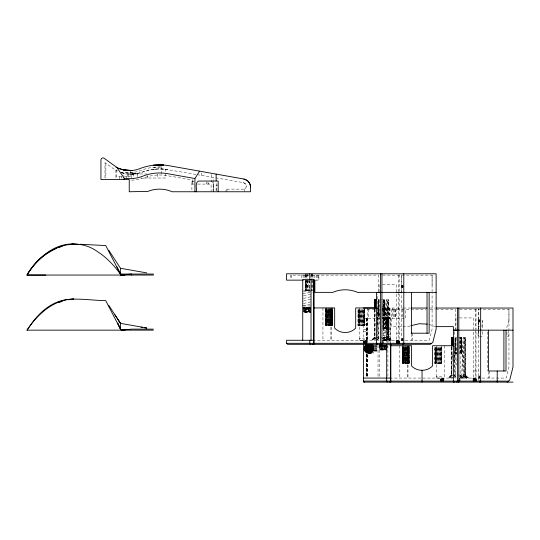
<?xml version="1.0" encoding="UTF-8"?>
<svg xmlns="http://www.w3.org/2000/svg" width="540" height="540" viewBox="0 0 540 540"><rect width="100%" height="100%" fill="white"/><g stroke="black" fill="none" stroke-linecap="round" stroke-linejoin="round"><path stroke-width="0.41" stroke-dasharray="2.7 2.03" d="M123.741 178.018C124.551 176.992 122.918 172.24 123.741 173.225M131.645 178.018L131.645 174.096L137.599 173.414L152.26 169.459L159.003 168.925L165.618 169.29L165.53 178.018L140.859 178.018M213.118 191.761L213.118 177.404M216.149 190.917L216.149 182.513M359.33 340.274L359.33 338.816L364.379 338.816L364.379 340.274L359.33 340.274L359.33 307.935M363.433 341.962L363.433 308.043M398.736 275.123L398.736 291.573M401.774 291.566L401.774 274.59L401.774 342.468M432.088 285.194L432.088 275.123L382.738 275.123M436.199 378.068L436.199 376.61L441.248 376.61L441.248 378.068L436.199 378.068L436.199 345.728M475.612 309.38L475.612 329.339M478.643 329.346L478.643 308.86L478.643 380.268M508.957 319.451L508.957 309.38L459.608 309.38M161.521 173.975L161.568 166.934L162.581 165.983M130.248 170.586L130.201 176.499L124.821 176.499M387.119 339.545L386.255 340.274L383.987 339.505L383.981 340.274L389.036 340.274L389.036 338.816M463.988 377.339L463.124 378.068L460.856 377.298L460.85 378.068L465.905 378.068L465.905 376.61M332.323 307.935L332.323 325.721L325.701 325.721L325.877 309.555M331.79 309.555L332.127 325.721L332.303 309.555M364.655 307.935L364.655 325.721L358.034 325.721L358.209 309.555M364.642 309.555L364.466 325.721L364.129 309.555M375.131 337.75L372.107 340.274L374.537 337.244L374.848 308.988M381.557 299.849L388.584 299.849L388.172 337.244L389.873 340.274L386.249 337.244L384.845 299.849L383.252 337.244L383.981 340.274L384.845 337.244L386.249 299.849L387.382 337.244L388.26 340.274L384.845 337.244M409.192 345.728L409.192 363.514L402.57 363.514L402.745 347.348M408.659 347.348L408.996 363.514L409.171 347.348M441.531 345.728L441.531 363.514L434.909 363.514L435.085 347.348L435.47 363.514L435.956 347.348M441.511 347.348L441.335 363.514L440.998 347.348M452 375.543L448.983 378.068L451.406 375.037L451.717 346.788M458.426 337.649L465.453 337.649L465.041 375.037L466.749 378.068L463.118 375.037L461.714 337.649L460.12 375.037L460.85 378.068L461.714 375.037L463.118 337.649L464.252 375.037L465.129 378.068L461.714 375.037M380.012 316.022L378.25 316.022L378.439 299.849L378.817 316.022L379.35 299.849M456.881 353.815L455.119 353.815L455.308 337.649L455.686 353.815L456.219 337.649L456.287 339.262M309.812 287.577L309.596 290.756L305.485 290.756L305.667 280.435L306.052 290.756L306.551 280.435M312.107 279.639L311.918 290.756L312.093 280.435M325.715 309.555L325.89 325.721L326.228 309.555M331.27 309.555L331.756 325.721L332.093 309.555M358.567 309.555L358.229 325.721L358.054 309.555M364.433 309.555L364.095 325.721L363.609 309.555M376.265 337.75L373.241 340.274L374.942 337.244L375.3 320.625M402.584 347.348L402.759 363.514L403.103 347.348M408.139 347.348L408.625 363.514L408.962 347.348M435.436 347.348L435.098 363.514L434.923 347.348M441.302 347.348L440.964 363.514L440.478 347.348M452.257 354.267L451.811 375.037L450.11 378.068L453.735 375.037L456.739 375.037L454.235 377.561M363.785 343.507L363.785 340.274L364.021 343.507M366.957 341.888L366.998 340.274M399.256 343.507L399.33 340.274L399.094 343.507M440.654 381.301L440.654 378.068L440.89 381.301M443.826 379.688L443.867 378.068L443.867 381.301M476.132 381.301L476.206 378.068L475.963 381.301M325.924 309.555L326.261 325.721L326.747 309.555M330.622 309.555L331.223 325.721L331.702 309.555M359.087 309.555L358.601 325.721L358.263 309.555M364.041 309.555L363.562 325.721L362.954 309.555M402.793 347.348L403.137 363.514L403.616 347.348M407.491 347.348L408.092 363.514L408.577 347.348M440.917 347.348L440.431 363.514L439.83 347.348M306.025 280.435L305.681 290.756L305.498 280.435M326.315 309.555L326.795 325.721L327.402 309.555M329.873 309.555L330.561 325.721L331.162 309.555M359.735 309.555L359.134 325.721L358.655 309.555M363.501 309.555L362.9 325.721L362.212 309.555M377.339 324.776L378.27 299.849L379.863 299.849M403.184 347.348L403.67 363.514L404.271 347.348M406.748 347.348L407.43 363.514L408.031 347.348M436.61 347.348L436.003 363.514L435.524 347.348M440.37 347.348L439.769 363.514L439.081 347.348M454.268 360.909L455.139 337.649L456.739 337.649M456.287 352.202L456.219 353.815L455.686 337.649L455.308 353.815L455.119 337.649L456.314 365.067M459.979 353.815L460.64 337.649L461.174 353.815L461.545 337.649L461.74 353.815L459.979 353.815L459.675 347.348M326.855 309.555L327.456 325.721L328.144 309.555M329.083 309.555L329.805 325.721L330.494 309.555M360.484 309.555L359.795 325.721L359.195 309.555M362.826 309.555L362.144 325.721L361.422 309.555M379.337 312.316L378.27 337.244L379.141 340.274L377.514 340.274L377.514 294.01M403.731 347.348L404.332 363.514L405.014 347.348M405.952 347.348L406.674 363.514L407.363 347.348M437.353 347.348L436.664 363.514L436.064 347.348M439.702 347.348L439.013 363.514L438.291 347.348M456.314 347.618L455.139 375.037L456.01 378.068L454.39 378.068L454.39 342.454M327.53 309.555L328.212 325.721L328.934 309.555M328.286 309.555L329.009 325.721L329.738 309.555M361.274 309.555L360.551 325.721L359.863 309.555M362.07 309.555L361.348 325.721L360.619 309.555M363.913 343.507L364.061 340.274L364.264 343.507M366.755 343.507L366.903 340.274L366.977 343.507M382.725 311.486L383.252 299.849M382.928 343.507L383.164 340.274L383.089 343.507L382.887 340.274L382.685 343.507M404.399 347.348L405.081 363.514L405.803 347.348M405.155 347.348L405.877 363.514L406.607 347.348M438.143 347.348L437.42 363.514L436.739 347.348M438.946 347.348L438.217 363.514L437.495 347.348M440.782 381.301L440.93 378.068L441.133 381.301M443.624 381.301L443.772 378.068L443.846 381.301M459.668 347.618L460.12 337.649M459.796 381.301L460.033 378.068L459.959 381.301L459.763 378.068L459.554 381.301M459.675 344.115L459.979 337.649L460.64 353.815L461.174 337.649L461.545 353.815L461.74 337.649L461.74 353.815M307.199 280.435L306.585 290.756L306.092 280.435M382.55 328.55L388.976 328.55L388.787 317.432L388.415 328.55L387.882 317.432L387.221 328.55L386.464 317.432L385.668 328.55L384.871 317.432L384.115 328.55L383.454 317.432L382.921 328.55L382.921 317.432L383.454 328.55L384.115 317.432L384.871 328.55M364.108 343.507L364.318 340.274L364.574 343.507M366.62 341.888L366.721 340.274L366.795 341.888M396.448 343.507L396.657 340.274L396.913 343.507M398.851 343.507L399.06 340.274L399.202 343.507M440.978 381.301L441.187 378.068L441.443 381.301M473.317 381.301L473.526 378.068L473.783 381.301M475.72 381.301L475.929 378.068L476.071 381.301M307.949 280.435L307.247 290.756L306.632 280.435M309.541 280.435L308.799 290.756L308.057 280.435M364.379 343.507L364.635 340.274L364.932 343.507M366.208 343.507L366.464 340.274L366.565 341.888M396.718 343.507L396.974 340.274L397.271 343.507M398.547 343.507L398.804 340.274L399.006 343.507M441.254 381.301L441.511 378.068L441.801 381.301M443.077 381.301L443.333 378.068L443.664 379.688M473.587 381.301L473.85 378.068L474.14 381.301M475.416 381.301L475.673 378.068L475.875 381.301M482.389 331.682L482.389 336.231L478.015 336.231L478.535 320.564L482.443 320.564L482.443 330.163M481.916 326.632L482.443 320.564M364.709 343.507L365 340.274L365.31 343.507M365.85 343.507L366.14 340.274L366.397 343.507M397.049 343.507L397.339 340.274L397.649 343.507M398.189 343.507L398.48 340.274L398.736 343.507M441.578 381.301L441.875 378.068L442.179 381.301M442.719 381.301L443.009 378.068L443.266 381.301M473.918 381.301L474.214 378.068L474.518 381.301M475.058 381.301L475.349 378.068L475.605 381.301M365.465 343.507L365.776 340.274L366.066 343.507M397.805 343.507L398.115 340.274L398.405 343.507M442.334 381.301L442.645 378.068L442.935 381.301M474.674 381.301L474.984 378.068L475.274 381.301M375.739 337.244L374.855 340.274L376.562 338.756M508.957 320.564L506.939 326.632L506.939 330.629M197.073 174.65L243.108 182.56L245.005 183.431L246.368 185.666L245.518 189.135L225.956 189.135L225.956 191.761M382.577 338.452L383.252 337.244L386.255 340.274L387.382 299.849L388.172 337.244L391.588 340.274L388.584 337.244L388.172 299.849L387.382 337.244L391.007 340.274L388.584 337.244L388.584 299.849M191.896 181.859L192.901 181.859L193.772 181.143M377.365 339.768L379.863 337.244L376.866 337.244M374.537 308.988L374.537 337.244L371.527 340.274L374.942 337.244L374.639 308.988M451.406 346.788L451.406 375.037L448.396 378.068L451.811 375.037L451.507 346.788M377.136 338.249L378.27 337.244L377.339 312.316M453.431 376.556L451.73 378.068L452.608 375.037L451.406 375.037M454.005 376.049L455.139 375.037L454.268 351.769M410.144 325.917L408.699 326.632L391.73 326.632L391.73 309.38M303.527 300.969L312.262 298.924M382.779 338.202L390.717 336.346M303.527 298.37L312.262 296.386M303.527 303.5L312.262 301.516M382.779 335.624L390.717 333.821M382.779 340.754L390.717 338.951M192.956 181.049L191.97 181.305M403.117 287.422L401.774 287.726L403.117 287.726M479.986 321.685L478.643 321.982L479.986 321.982M403.117 286.99L401.774 287.273L403.117 287.273M479.986 321.246L478.643 321.529L479.986 321.529M303.527 295.859L312.262 294.064M302.731 305.964L312.262 304.007M382.779 333.166L390.717 331.533M386.748 342.293L390.717 341.476M403.117 286.591L401.774 286.848L403.117 286.848M479.986 320.848L478.643 321.104L479.986 321.104M302.731 293.733L312.262 292.093M382.779 330.986L390.717 329.616L382.779 329.616M403.117 286.247L401.774 286.463L403.117 286.463M479.986 320.51L478.643 320.72L479.986 320.72M128.23 177.147L128.23 173.968L132.806 174.056L137.599 173.414M390.251 338.816L384.183 339.566L383.987 338.816L390.251 338.816L390.251 340.274L383.987 338.816L383.987 340.274L381.557 337.244L388.584 337.244M467.12 376.61L461.052 377.359L460.856 376.61L467.12 376.61L467.12 378.068L460.856 376.61L460.856 378.068L458.912 375.644M403.117 285.984L401.774 286.146L403.117 286.146M133.029 174.042L136.282 173.664M153.495 167.258L161.568 166.934L153.495 167.258A51.543 51.543 0 0 0 140.582 170.519A29.815 29.815 0 0 1 133.279 172.388L125.199 172.26L125.253 173.975L146.758 173.975M153.495 169.29L159.003 168.925M133.279 172.388L125.199 172.26M154.359 167.164L155.311 167.076M403.117 285.802L401.774 285.903L403.117 285.903M303.541 309.906L310.817 309.427L303.541 308.975M303.541 310.433L310.817 309.953L303.541 309.481M379.607 347.753L386.883 347.274M386.883 347.807L379.607 348.287L385.263 348.638M303.541 309.373L310.817 308.921L303.541 308.529M303.541 310.939L310.817 310.487M386.883 346.768L379.607 347.22L386.883 347.699M386.883 348.334L379.607 348.786L386.883 349.184M132.806 174.056L133.279 174.022L133.279 178.747M303.541 308.88L310.817 308.482L303.541 308.165L310.817 307.874L303.541 307.76M310.817 310.993L303.541 311.384L310.817 311.789L303.541 312.012L310.817 312.161L303.541 312.161L310.817 312.032L303.541 311.81M386.883 346.322L379.607 346.721L386.883 347.173M386.883 348.827L379.607 349.225L386.883 349.549L379.607 349.832L386.883 349.947L379.607 349.961L386.883 349.846L379.607 349.582L386.883 349.258M132.496 174.069L133.279 174.022L128.878 174.022L122.891 173.009M303.541 308.448L310.817 308.124L303.541 307.901L310.817 307.746L303.541 307.746M303.541 311.749L310.817 311.432L303.541 311.033M131.828 174.089L132.935 174.049M132.293 174.076L131.726 174.096M384.453 345.593L379.607 345.674L386.883 345.897L379.607 346.275L386.883 346.673M121.534 176.499L116.154 176.499L116.1 167.09M122.06 178.018L121.217 178.018L121.196 176.438M191.896 184.079L194.049 184.079M197.741 184.079L211.093 184.079L211.093 191.761M218.167 185.092L216.149 185.092L216.149 191.761M314.861 280.145L318.904 280.145L318.904 275.123M382.448 284.695L396.718 284.695L396.718 340.274M303.527 290.277L312.262 290.277M303.527 291.823L312.262 291.823M303.527 305.964L312.262 305.964M303.527 307.935L312.262 307.935M377.548 308.043L379.323 308.043M382.529 308.043L402.678 308.043M403.522 308.043L410.258 308.043M429.631 308.043L435.524 308.043M367.477 309.38L376.792 309.38M379.323 309.38L377.636 309.38L377.636 308.043M382.637 309.38L410.164 309.38M411.001 309.38L426.08 309.38M430.265 309.38L435.294 309.38M436.131 309.38L455.396 309.38L455.396 329.332M382.354 316.022L384.871 316.022L384.871 299.849L384.676 316.022L384.305 299.849L383.771 316.022L383.11 299.849L382.732 307.935L383.11 316.022L383.771 299.849L384.305 316.022L384.676 299.849L384.871 316.022M382.55 317.432L390.717 317.432L390.724 342.401M459.317 317.939L473.587 317.939L473.587 378.068M363.433 318.445L379.6 318.445M382.529 318.445L405.675 318.445L405.675 309.38M478.643 319.964L479.986 319.964L478.643 320.011L479.986 320.011L478.643 320.159L479.986 320.402M363.433 324.506L366.464 324.506M478.015 326.632L479.574 326.632M382.779 328.07L390.717 328.07M363.433 329.447L366.464 329.447M363.433 331.58L366.464 331.58M396.718 333.2L401.774 333.2M374.537 337.244L374.942 337.244M401.774 338.249L403.117 338.249M401.774 338.702L403.117 338.702M401.774 339.127L403.117 339.127M401.774 339.512L403.117 339.512M401.774 339.836L403.117 339.836M401.774 340.072L403.117 340.072M401.774 340.22L403.117 340.22M312.842 340.274L376.859 340.274M382.367 340.274L404.447 340.274M405.257 340.274L429.307 340.274L432.088 329.157L432.088 293.207M374.288 345.607L378.034 345.607M379.607 345.728L389.711 345.728M374.288 345.924L378.034 345.924M374.288 346.376L378.034 346.376M374.288 346.943L378.034 346.943M374.288 347.578L378.034 347.578M374.288 348.26L378.034 348.26M374.288 348.935L378.034 348.935M374.288 349.576L378.034 349.576M374.288 350.136L378.034 350.136M374.288 350.588L378.034 350.588M374.288 350.906L378.034 350.906M374.288 351.068L378.034 351.068M473.587 370.994L478.643 370.994M458.426 375.037L465.453 375.037L468.464 378.068L465.041 375.037L464.252 337.649L463.124 378.068L460.856 377.298M478.643 376.049L479.986 376.049M478.643 376.495L479.986 376.495M478.643 376.927L479.986 376.927M478.643 377.312L479.986 377.312M478.643 377.629L479.986 377.629M478.643 377.872L479.986 377.872M478.643 378.02L479.986 378.02M389.711 378.068L453.735 378.068M459.398 378.068L481.315 378.068M482.126 378.068L506.176 378.068L508.957 366.95L508.957 331.837M382.84 345.593L386.883 345.661L379.607 345.924L386.883 346.241M161.453 168.959L164.396 169.155M303.541 310.541L310.007 310.939M165.26 169.25L196.276 174.508M201.623 175.426L201.596 173.077M211.673 177.154L211.7 173.313M123.14 173.077L123.511 173.171L121.466 172.591M123.383 173.138L121.446 172.584M122.297 172.847L122.884 173.009L121.223 172.51M243.108 182.56L244.762 183.249L245.957 184.585A3.929 3.794 90 0 1 246.463 186.55M428.882 324.344L435.375 326.632M383.987 339.505L386.255 340.274M104.983 177.849L104.983 162.689L112.988 168.345A31.327 31.327 0 0 0 115.958 170.208L117.754 171.126M460.12 375.037L463.124 378.068M465.453 375.037L467.876 378.068L464.252 375.037L465.041 337.649L465.453 375.037L465.453 337.649M207.806 181.966L208.555 184.079L208.109 182.513M206.267 181.966L207.002 184.079L206.57 182.513M212.774 182.101L213.482 184.255L213.536 191.761L213.516 184.626L213.023 182.56M474.599 378.068L474.91 381.301M442.26 378.068L442.57 381.301M397.73 340.274L398.041 343.507M365.391 340.274L365.702 343.507M385.668 317.432L386.464 328.55L387.221 317.432L387.882 328.55L388.415 317.432L388.787 328.55L388.976 317.432L388.976 328.55M308.853 280.435L309.596 290.756M309.65 280.435L309.812 282.818M307.3 280.435L308.003 290.756M473.472 381.301L473.269 378.068L473.121 381.301L472.993 378.068L473.229 381.301M396.603 343.507L396.401 340.274L396.252 343.507L396.124 340.274L396.36 343.507M378.25 316.022L378.25 299.849L379.337 324.776M311.863 289.17L311.918 290.756M379.35 316.022L378.817 299.849L378.439 316.022L378.25 299.849M452.007 346.788L452.257 358.418M375.138 308.988L375.3 316.467M311.931 280.435L312.107 290.756M441.356 347.348L441.531 363.514M409.016 347.348L409.192 363.514M364.48 309.555L364.655 325.721M332.147 309.555L332.323 325.721M508.957 309.38L508.957 330.163M508.754 330.163L508.754 336.231L506.939 336.231L506.939 331.432M489.463 370.994L489.463 378.068M488.45 371.783L488.45 378.068M487.35 331.837L487.35 370.994M478.487 330.163L478.487 336.231M476.024 308.86L476.024 329.346M476.024 331.837L476.024 381.098M475.612 330.17L475.612 378.068M455.956 317.939L455.956 330.163M455.119 337.649L455.119 353.815M454.39 331.803L454.39 336.724M444.278 345.728L444.278 378.068M434.909 347.348L434.909 363.514M432.088 275.123L432.088 291.62M412.594 333.2L412.594 340.274M411.575 333.983L411.575 340.274M408.996 345.728L408.996 363.514M408.625 345.728L408.625 363.514M408.092 345.728L408.092 363.514M407.43 345.728L407.43 363.514M406.674 345.728L406.674 363.514M405.877 345.728L405.877 363.514M405.081 345.728L405.081 363.514M404.332 345.728L404.332 363.514M403.67 345.728L403.67 363.514M403.137 345.728L403.137 363.514M402.759 345.728L402.759 363.514M402.644 309.38L402.644 318.445M402.57 345.728L402.57 363.514M399.816 345.728L399.816 378.068M399.155 274.59L399.155 291.566M399.155 294.043L399.155 343.305M398.736 292.37L398.736 340.274M398.399 308.043L398.399 309.38M395.773 309.38L395.773 318.445M395.503 309.38L395.503 318.445M394.706 309.38L394.706 318.445M393.424 309.38L393.424 318.445M392.796 308.043L392.796 318.445M390.717 317.432L390.717 343.764M389.988 308.043L389.988 318.445M389.738 308.043L389.738 318.445M389.245 308.043L389.245 318.445M387.889 317.432L387.889 341.854M387.889 345.229L387.889 377.224M387.686 308.043L387.686 318.445M387.686 345.546L387.686 349.961M387.423 318.445L387.423 341.962M386.707 308.043L386.681 341.962M385.668 308.043L385.668 318.445M384.629 308.043L384.629 318.445M383.643 308.043L383.643 318.445M382.779 308.043L382.779 318.445M379.607 345.229L379.607 377.237M379.087 284.695L379.087 292.37M378.526 291.553L378.526 275.123L290.608 275.123L290.608 279.308M378.452 309.38L378.452 318.445M378.034 318.445L378.034 341.962M378.034 345.317L378.034 377.231M373.538 351.608L373.538 353.275M368.361 309.38L368.361 318.445M367.409 307.935L367.477 341.962M367.477 354.557L367.477 377.231M367.254 318.445L367.254 341.962M367.254 354.557L367.254 377.231M367.038 318.445L366.998 343.507M367.038 354.557L367.038 377.231M366.849 318.445L366.849 341.962M366.849 354.557L366.849 377.231M366.687 318.445L366.687 341.962M366.687 354.557L366.687 377.231M366.491 318.445L366.565 341.962M366.491 353.714L366.565 377.231M366.464 318.445L366.464 341.962M366.464 353.714L366.464 377.231M358.034 309.555L358.034 325.721M332.127 307.935L332.127 325.721M331.756 307.935L331.756 325.721M331.223 307.935L331.223 325.721M330.561 307.935L330.561 325.721M329.805 307.935L329.805 325.721M329.009 307.935L329.009 325.721M328.212 307.935L328.212 325.721M327.456 307.935L327.456 325.721M326.795 307.935L326.795 325.721M326.261 307.935L326.261 325.721M325.89 307.935L325.89 325.721M325.701 307.935L325.701 325.721M322.947 307.935L322.947 340.274M318.634 275.123L318.634 280.145M317.837 275.123L317.837 280.145M316.555 275.123L316.555 280.145M314.861 275.123L314.861 279.308M313.004 275.123L313.004 278.471M312.309 273.787L312.309 278.552M312.107 273.787L312.107 278.552M311.708 273.787L311.708 278.552M311.141 273.787L311.141 278.552M310.946 275.123L310.946 278.471M307.949 273.787L307.949 278.552M307.152 273.787L307.152 278.552M306.801 275.123L306.801 278.471M306.45 273.787L306.45 278.552M305.89 274.583L305.89 278.552M305.492 273.787L305.492 278.552M305.485 279.639L305.485 290.756M305.289 274.583L305.289 278.552M304.884 275.123L304.884 278.471M303.122 275.123L303.122 278.471M301.583 275.123L301.583 279.308M291.492 275.123L291.492 279.308M244.505 189.135L244.505 191.761M226.969 189.135L226.969 191.761M192.901 181.859L192.901 180.083L166.921 175.615A43.456 43.456 0 0 0 144.248 177.768A37.388 37.388 0 0 1 129.965 180.151M192.429 184.079L192.429 181.163L191.896 181.163L191.896 191.761M157.498 173.975L157.498 178.018M147.467 175.588L147.467 178.018M137.288 173.975L137.288 178.018M127.251 173.975L127.251 178.018M126.684 176.499L126.684 178.774M119.664 176.499L119.664 179.53M115.958 170.208L115.958 177.977M105.867 163.31L105.867 177.91M128.23 173.968A31.327 31.327 0 0 0 142.114 172.091A49.518 49.518 0 0 1 167.947 169.634M331.034 307.935L331.034 340.274L331.034 307.935M407.902 345.728L407.902 378.068L407.902 345.728M403.117 285.721L401.774 285.755L403.117 285.701"/><path stroke-width="0.81" d="M216.149 180.826L216.149 174.103M250.506 186.988L250.506 191.761L171.943 191.761L170.809 191.221A31.327 31.327 0 0 0 147.805 191.423L129.236 191.761L129.236 179.53L100.939 179.53L100.939 159.894C100.879 158.294 102.958 157.255 104.2 158.294L117.032 167.589A27.79 27.79 0 0 0 139.833 168.642A53.561 53.561 0 0 1 168.932 165.706L243.837 179.024L247.408 180.623L249.541 183.154A7.857 7.594 -90 0 1 250.506 186.988C250.519 183.168 247.597 179.685 243.837 179.024M380.552 273.787L380.552 343.305L379.964 344.318M457.421 308.043L457.421 381.098L456.833 382.111M381.942 344.318L381.942 273.787M458.811 382.111L458.811 308.043M374.855 308.158L374.942 299.849L375.03 304.007M451.724 345.958L451.811 337.649M375.563 308.158L375.739 299.849M452.432 345.958L452.608 337.649M453.485 345.958L453.735 337.649L451.406 337.649L451.406 345.958M371.695 344.412C379.154 356.096 358.034 355.394 366.093 344.237L372.715 344.831M372.715 344.932L365.269 345.154L373.538 345.911L373.005 346.545L373.538 347.051L373.201 347.389L373.538 349.468L373.039 349.846M194.927 191.761L194.927 178.538L199.577 171.153M30.301 325.418L27 330.163L153.353 330.143M45.833 275.062L27.034 275.056C37.456 257.29 56.491 241.063 78.381 244.377M30.767 324.743C39.616 311.823 53.143 300.294 69.37 299.342C81.473 298.499 93.616 300.449 105.725 300.665C110.646 310.156 115.574 319.64 120.488 329.13L120.704 329.535L117.646 323.075L120.623 329.36L120.488 323.365L114.635 314.375M116.701 266.443L120.494 274.05L153.353 274.05L153.353 275.056L27.034 275.056C41.438 250.661 72.677 233.118 98.523 252.315A132.989 72.887 86.1 0 1 121.014 275.056L131.645 274.05L131.645 275.056M27.054 330.109L27.034 330.143C37.55 314.179 53.669 299.477 73.757 299.005L68.641 299.754M381.065 344.318L381.949 343.305M457.94 382.111L458.818 381.098M27.007 275.09L27 275.083A60.318 60.298 57.4 0 1 49.363 251.944L53.933 249.514M312.842 344.318L313.848 343.305L313.848 279.639L302.731 279.639L302.731 340.274M402.779 344.318L403.792 343.305L403.792 273.787M389.711 382.111L390.717 381.098L390.731 344.068M479.648 382.111L480.661 381.098L363.433 381.098L363.433 344.48M507.256 382.111L509.699 380.153L513 366.95L513 308.043L436.367 308.043M54.614 249.224L56.653 248.353M58.691 247.482L62.201 246.321M58.684 302.562L62.201 301.408M410.9 325.674L419.398 323.71L427.309 324.122M372.695 350.73L373.538 350.608L364.669 350.19L373.538 349.468L364.345 348.651L373.538 348.26L364.345 347.855L373.538 347.051L364.777 346.059L373.538 345.911M68.641 244.674L73.757 243.918M108.682 250.121L120.494 268.286C120.292 273.49 119.232 276.939 125.881 274.59M125.881 329.677L121.014 330.143L131.645 329.13L153.353 329.13M132.111 170.478L123.539 169.925M372.776 351.655L365.904 352.107L372.013 352.357M370.575 353.153L368.354 353.281L370.575 353.281M131.598 170.519L123.377 169.884M364.986 350.899L373.538 350.608L365.405 351.547L372.728 351.601M130.248 170.586L124.416 170.107L118.591 168.318M371.972 352.451L366.471 352.573L371.972 352.89M367.322 353.025L370.433 353.005M396.718 292.397L401.774 292.397M303.17 280.145L286.565 280.145L286.565 273.787L436.131 273.787L436.131 329.157L432.83 342.36L430.387 344.318L287.577 344.318L286.565 343.305L286.565 340.274L313.848 340.274M313.18 280.145L314.861 280.145L314.861 292.37L332.741 292.37C340.531 288.954 349.778 288.907 357.561 292.37L436.131 292.37M374.537 308.158L374.537 299.849L376.866 299.849M313.679 307.935L334.665 307.935L334.665 328.104C340.139 333.963 350.217 333.963 355.691 328.104L355.691 307.935L376.677 307.935M363.433 308.043L375.057 308.043M411.102 308.043L427.1 308.043M436.199 326.632L453.377 326.632L453.377 382.111M513 330.163L453.377 330.163L457.421 330.17M411.183 333.2L429.138 333.2L429.138 292.37M286.565 343.305L403.792 343.305M390.555 345.728L411.541 345.728L411.541 365.904C417.008 371.763 427.086 371.763 432.56 365.904L432.56 345.728L453.546 345.728M363.433 378.068L390.717 378.068M363.433 382.111L513 382.111M380.552 292.37L376.508 292.37L376.508 344.318M403.427 343.305L431.608 343.339M479.466 381.105L508.478 381.132M364.453 349.434L373.538 349.468M369.407 353.261L371.061 353.268M120.494 274.05L121.014 274.05L121.014 275.056L120.805 274.658M364.473 346.977L373.538 347.051M80.156 244.256L105.732 245.579L121.014 275.056M163.377 165.017L153.252 165.254L163.593 165.031M141.028 327.206L142.675 327.463M144.315 327.719L146.779 328.104M120.494 268.286L146.786 272.903M117.666 319.086L120.488 323.365L146.779 327.983M194.927 178.538L167.522 173.664A45.475 45.475 0 0 0 142.81 176.155A35.876 35.876 0 0 1 124.186 178.268L117.032 167.589M211.208 181.049L211.721 181.15M117.693 167.913L116.1 167.09M453.377 381.098L454.39 382.111M363.433 381.098L364.446 382.111M120.488 323.365L108.682 305.201M120.704 274.448L120.913 274.86M387.133 382.111L386.681 381.098L386.681 344.48M310.264 344.318L309.805 343.305L309.805 340.274M451.406 337.649L451.494 345.958M374.537 299.849L374.625 308.158M506.007 330.17L506.007 370.994L488.437 370.994L488.437 330.17M503.901 330.17L503.901 370.994M497.225 370.994L497.225 382.111M480.661 308.043L480.661 382.111M427.032 292.37L427.032 333.2M422.05 370.292L422.05 382.111M411.568 292.37L411.568 333.2M390.717 344.385L390.717 382.111M313.848 279.639L313.848 344.318M311.02 279.639L311.02 340.274M309.805 273.787L309.805 280.145M218.167 191.761L218.167 181.049L198.646 181.049C194.596 182.554 197.06 188.818 196.324 191.761M124.186 178.268L124.186 179.53M377.514 344.318L376.508 343.305L377.514 344.318"/></g></svg>
